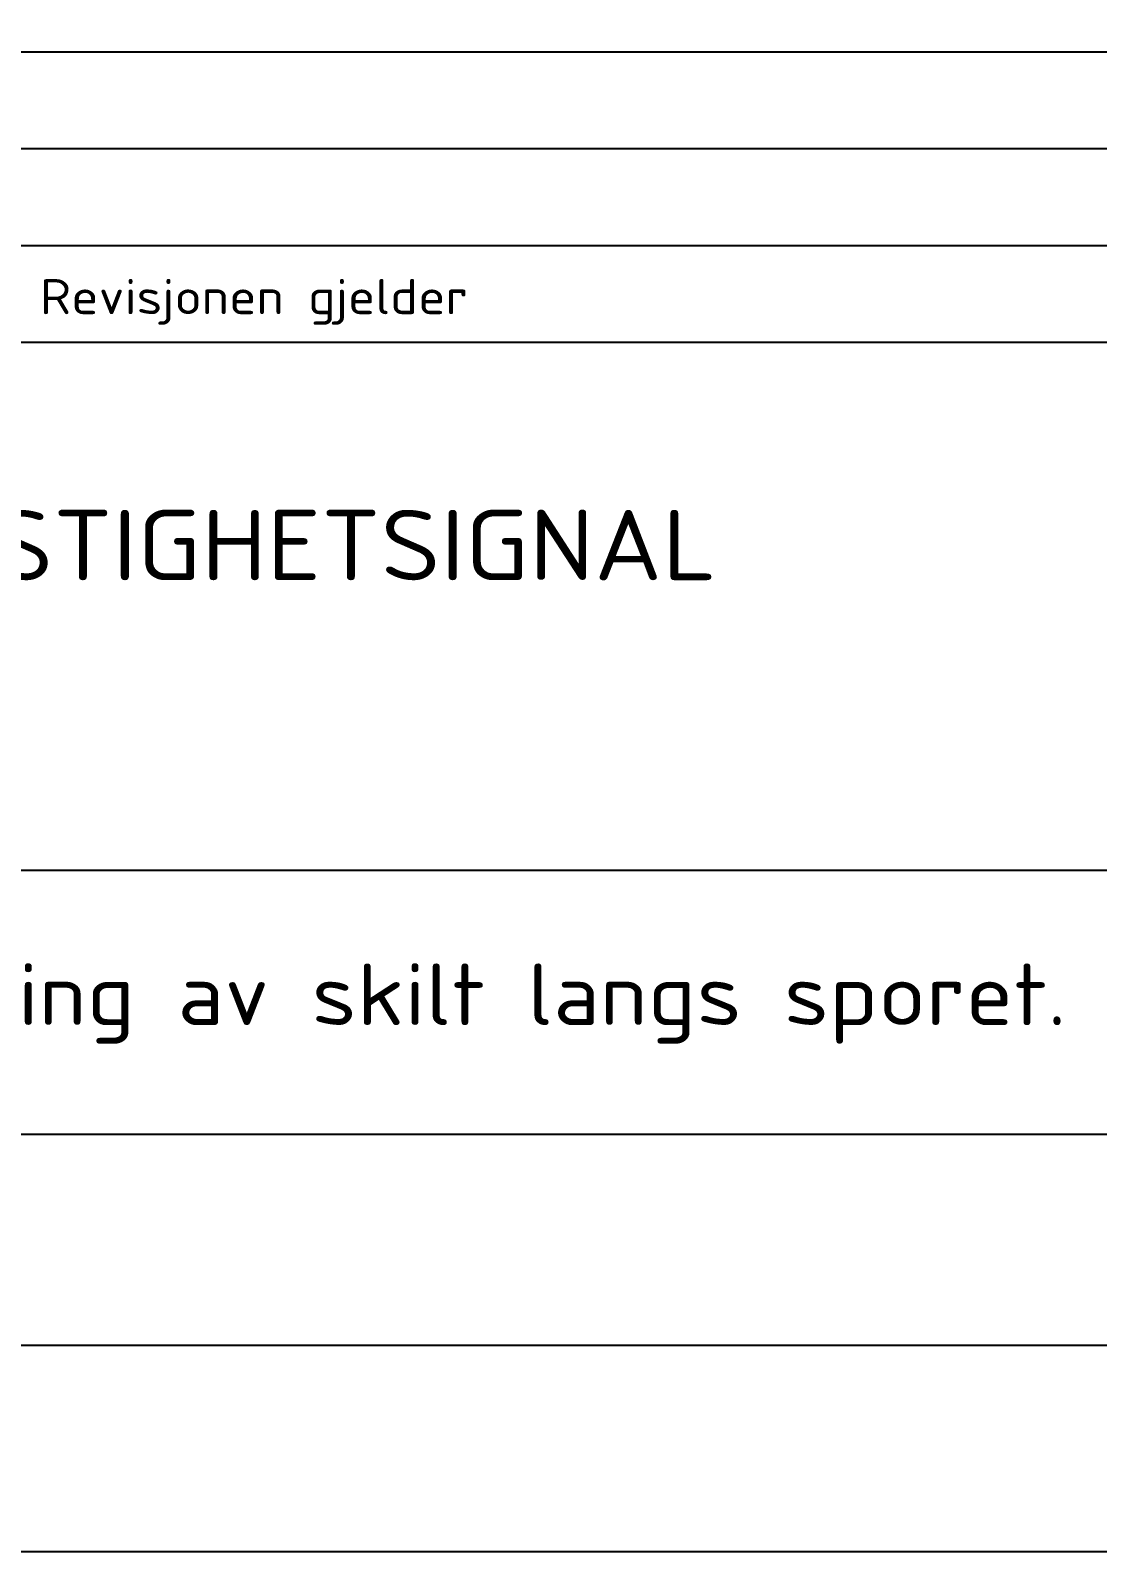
# Model space of a CAD drawing. Extents: x -2544 to -444, y -12208 to -9238.
# Drawn here: x -1878 to -1361, y -12208 to -11471 of the extents above; entities that cross this region are included whole.
import ezdxf

# ---------------------------------------------------------------- set-up
doc = ezdxf.new("R2010")
doc.units = 0
doc.header["$LTSCALE"] = 100
doc.header["$MEASUREMENT"] = 0
doc.layers.get('0').update_dxf_attribs({"linetype": 'CONTINUOUS'})
for name, color, linetype in [('ATTRIB', 7, 'CONTINUOUS'), ('RAMME', 7, 'CONTINUOUS'), ('SKILT', 7, 'CONTINUOUS')]:
    doc.layers.add(name, color=color, linetype=linetype)
doc.styles.add('ISO', font='iso.shx')
doc.styles.add('ISO25', font='ISO3098', dxfattribs={"oblique": 0.9})
doc.styles.add('ISO35', font='ISO3098', dxfattribs={"oblique": 0.9})
doc.styles.add('ISO50', font='ISO3098', dxfattribs={"oblique": 0.9})

# ---------------------------------------------------------------- blocks, each defined once
blk = doc.blocks.new('A$C5A634891')
at = {"color": 2, "linetype": 'CONTINUOUS'}
for p, q in [((0, 62.431, 3000), (150.345, 62.431, 3000)), ((0, 57.76, 3000), (150.345, 57.76, 3000)), ((0, 53.088, 3000), (150.345, 53.088, 3000))]:
    blk.add_line(p, q, dxfattribs=at)
at = {"color": 5, "linetype": 'CONTINUOUS'}
for p, q in [((0, 48.416, 3000), (150.345, 48.416, 3000)), ((0, 0, 3000), (150.345, 0, 3000))]:
    blk.add_line(p, q, dxfattribs=at)
at = {"color": 7, "linetype": 'CONTINUOUS'}
for p, q in [((0, 22.934, 3000), (84.091, 22.934, 3000)), ((0, 10.193, 3000), (150.345, 10.193, 3000))]:
    blk.add_line(p, q, dxfattribs=at)
at = {"color": 2, "style": 'ISO25'}
blk.add_text('Revisjonen gjelder', height=1.69881, rotation=360, dxfattribs=at).set_placement((37.212, 49.768, 3000))
at = {"color": 2, "linetype": 'CONTINUOUS'}
blk.add_attdef('TITTEL_5', (0.938, 21.097, 3000), '', height=1.019, rotation=360, dxfattribs=at)
at = {"layer": 'ATTRIB', "style": 'ISO25', "oblique": 0.9}
for tag, p in [('REV_2', (1.449, 58.523, 3000)), ('REV_2', (15.994, 58.523, 3000)), ('DATO_REV_2', (85.053, 58.523, 3000)), ('TEGN_REV_2', (101.468, 58.523, 3000)), ('KONT_REV_2', (118.716, 58.94, 3000)), ('GODK_REV_2', (134.923, 58.939, 3000)), ('REV_1', (1.449, 53.954, 3000)), ('REV_1', (15.994, 53.954, 3000)), ('DATO_REV_1', (85.053, 54.369, 3000)), ('TEGN_REV_1', (101.468, 54.37, 3000)), ('KONT_REV_1', (118.716, 54.37, 3000)), ('GODK_REV_1', (134.923, 54.37, 3000))]:
    blk.add_attdef(tag, p, '', height=2.124, rotation=360, dxfattribs=at)
at = {"layer": 'ATTRIB', "color": 2, "style": 'ISO25'}
for tag, p in [('DATO', (121.661, 45.442, 3000)), ('TEGNET_AV', (121.661, 41.063, 3000)), ('KONTROLLERT_AV', (121.661, 36.928, 3000)), ('GODKJENT_AV', (121.664, 32.792, 3000))]:
    blk.add_attdef(tag, p, '', height=2.124, rotation=360, dxfattribs=at)
at = {"layer": 'ATTRIB', "style": 'ISO35'}
for tag, p, height in [('TITTEL_1', (2.903, 42.077, 3000), 3.398), ('TITTEL_2', (2.903, 36.926, 3000), 3.398), ('MÅLEST.', (85.887, 35.955, 3000), 2.973), ('TITTEL_3', (2.903, 30.44, 3000), 2.973), ('TITTEL_4', (2.903, 25.289, 3000), 2.973), ('TITTEL_6', (2.903, 15.451, 3000), 2.973), ('TITTEL_7', (2.903, 11.462, 3000), 2.378)]:
    blk.add_attdef(tag, p, '', height=height, rotation=360, dxfattribs=at)
at = {"layer": 'ATTRIB', "color": 4, "style": 'ISO50'}
for tag, p in [('ARKIV_BETEGNELSE', (98.055, 19.656, 3000)), ('ERSTATNING_FOR', (98.055, 15.521, 3000))]:
    blk.add_attdef(tag, p, '', height=1.529, rotation=360, dxfattribs=at)
at = {"layer": 'ATTRIB', "color": 5, "style": 'ISO'}
for tag, p in [('DOK._OG_TEGN.NR.', (88.078, 1.898, 3000)), ('REV_NR.', (135.435, 1.898, 3000))]:
    blk.add_attdef(tag, p, '', height=3.398, rotation=360, dxfattribs=at)

msp = doc.modelspace()

# ---------------------------------------------------------------- linework, layer by layer
at = {"layer": 'RAMME', "color": 5}
msp.add_line((-2293.96, -12107.73), (-593.96, -12107.73), dxfattribs=at)
at = {"layer": 'RAMME', "color": 4}
msp.add_lwpolyline([(-2543.96, -12207.73), (-443.96, -12207.73), (-443.96, -9237.73), (-2543.96, -9237.73)], close=True, dxfattribs=at)

# ---------------------------------------------------------------- block references
at = {"layer": 'SKILT'}
ref = msp.add_blockref('A$C5A634891', (-2293.96, -12107.73), dxfattribs=dict(at, xscale=11.306, yscale=10.036, zscale=11.306))
ref.add_attrib('TITTEL_6', 'Regler for plassering av skilt langs sporet.', (-2261.14, -11952.66, 33918), dxfattribs={"layer": 'ATTRIB', "height": 29.8363, "rotation": 360, "style": 'ISO35', "width": 1.126544})
ref.add_attrib('TITTEL_2', 'MIDLERTIDIG HASTIGHETSIGNAL', (-2261.14, -11737.14, 33918), dxfattribs={"layer": 'ATTRIB', "height": 34.0986, "rotation": 360, "style": 'ISO35', "width": 1.126544})

doc.saveas('drawing.dxf')
